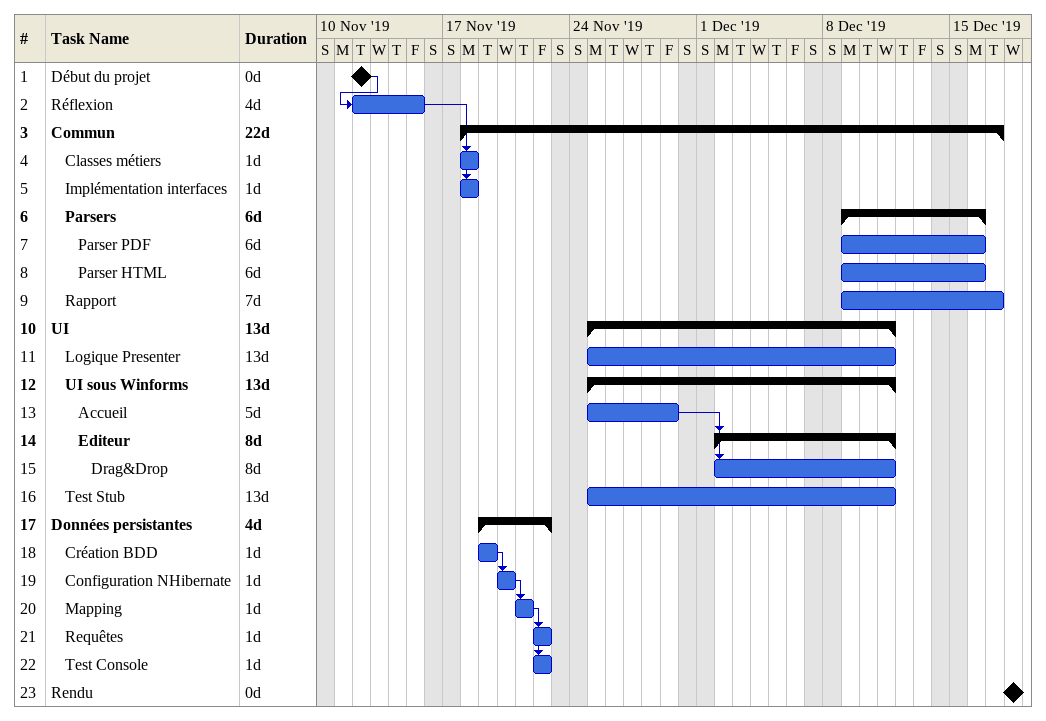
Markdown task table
| ID | Level | Task | Duration | Start | Finish | Predecessors |
|---|---|---|---|---|---|---|
| 1 | 1 | Début du projet | 0d | 2019-11-12 | 2019-11-12 |  |
| 2 | 1 | Réflexion | 4d | 2019-11-12 | 2019-11-15 | 1 |
| 3 | 1 | **Commun** | 22d | 2019-11-18 | 2019-12-17 |  |
| 4 | 2 | Classes métiers | 1d | 2019-11-18 | 2019-11-18 | 2 |
| 5 | 2 | Implémentation interfaces | 1d | 2019-11-18 | 2019-11-18 | 2 |
| 6 | 2 | **Parsers** | 6d | 2019-12-09 | 2019-12-16 |  |
| 7 | 3 | Parser PDF | 6d | 2019-12-09 | 2019-12-16 |  |
| 8 | 3 | Parser HTML | 6d | 2019-12-09 | 2019-12-16 |  |
| 9 | 2 | Rapport | 7d | 2019-12-09 | 2019-12-17 |  |
| 10 | 1 | **UI** | 13d | 2019-11-25 | 2019-12-11 |  |
| 11 | 2 | Logique Presenter | 13d | 2019-11-25 | 2019-12-11 |  |
| 12 | 2 | **UI sous Winforms** | 13d | 2019-11-25 | 2019-12-11 |  |
| 13 | 3 | Accueil | 5d | 2019-11-25 | 2019-11-29 |  |
| 14 | 3 | **Editeur** | 8d | 2019-12-02 | 2019-12-11 | 13 |
| 15 | 4 | Drag&Drop | 8d | 2019-12-02 | 2019-12-11 | 13 |
| 16 | 2 | Test Stub | 13d | 2019-11-25 | 2019-12-11 |  |
| 17 | 1 | **Données persistantes** | 4d | 2019-11-19 | 2019-11-22 |  |
| 18 | 2 | Création BDD | 1d | 2019-11-19 | 2019-11-19 |  |
| 19 | 2 | Configuration NHibernate | 1d | 2019-11-20 | 2019-11-20 | 18 |
| 20 | 2 | Mapping | 1d | 2019-11-21 | 2019-11-21 | 19 |
| 21 | 2 | Requêtes | 1d | 2019-11-22 | 2019-11-22 | 20 |
| 22 | 2 | Test Console | 1d | 2019-11-22 | 2019-11-22 | 20 |
| 23 | 1 | Rendu | 0d | 2019-12-18 | 2019-12-18 |  |
